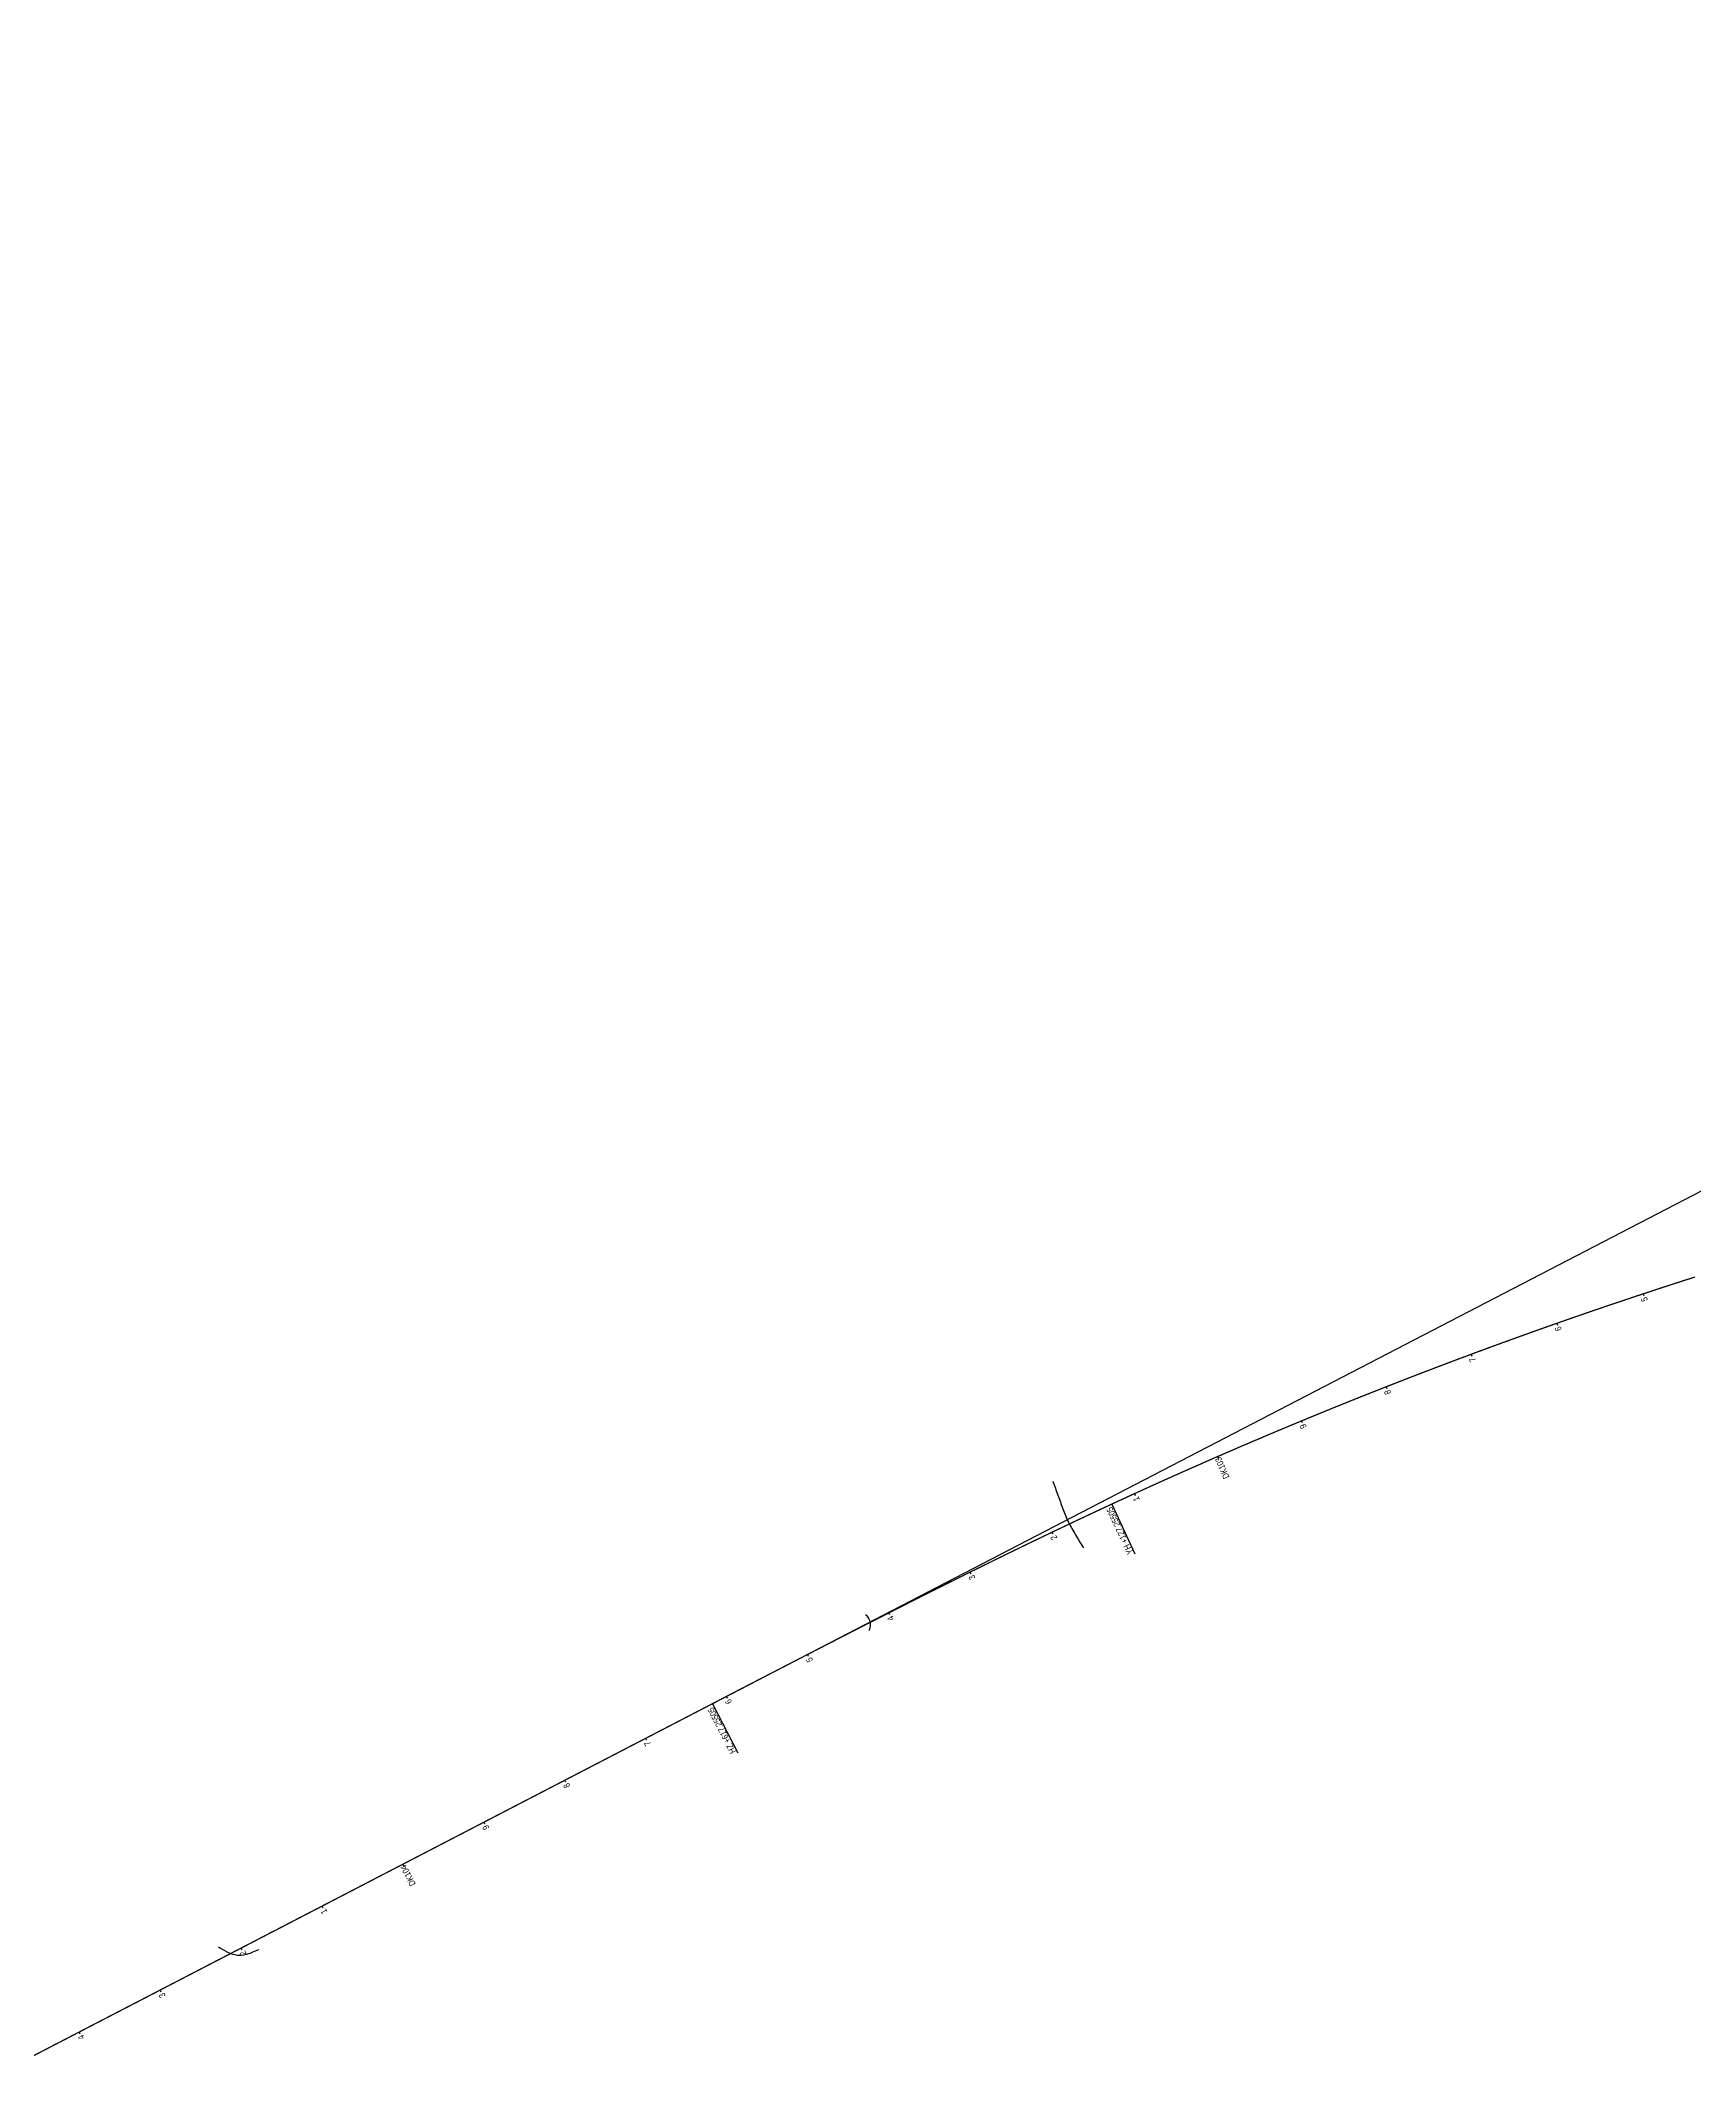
# Model space of a CAD drawing. Header units: millimetres. Extents: x 497834 to 621495, y 3353175 to 3430424.
# Drawn here: x 578378 to 580193, y 3398058 to 3400294 of the extents above; entities that cross this region are included whole.
import ezdxf

# ---------------------------------------------------------------- set-up
doc = ezdxf.new("R2010")
doc.units = ezdxf.units.MM
for name, color, linetype in [('DK改路中线', 7, 'Continuous'), ('dl3', 7, 'Continuous'), ('沪乍杭打线-0.0-200.8段-施工系转设计系成果-2000坐标系-左线_中线_交点', 7, 'Continuous'), ('沪乍杭打线-0.0-200.8段-施工系转设计系成果-2000坐标系-左线_五大桩', 7, 'Continuous'), ('沪乍杭打线-0.0-200.8段-施工系转设计系成果-2000坐标系-左线_里程', 7, 'Continuous')]:
    doc.layers.add(name, color=color, linetype=linetype)
doc.styles.add('PM_LC', font='slromans.shx', dxfattribs={"width": 0.75, "bigfont": 'hztxt.shx'})
doc.styles.add('PM_QX', font='slromans.shx', dxfattribs={"width": 0.75, "bigfont": 'hztxt.shx'})

msp = doc.modelspace()

# ---------------------------------------------------------------- linework, layer by layer
at = {"layer": 'DK改路中线', "color": 3, "linetype": 'Continuous', "ltscale": 2, "flags": 128}
for points in [[(579489, 3398713.6), (579489.7, 3398711.7), (579490.4, 3398709.8), (579491.1, 3398707.9), (579491.8, 3398706), (579492.4, 3398704.2), (579493.1, 3398702.3), (579494.5, 3398698.5), (579495.2, 3398696.6), (579495.8, 3398694.8), (579496.5, 3398692.9), (579497.2, 3398691), (579497.9, 3398689.1), (579499.3, 3398685.4), (579499.9, 3398683.5), (579500.6, 3398681.6), (579501.2, 3398679.8, 0.046144), (579501.3, 3398679.7), (579502, 3398677.8), (579502.7, 3398676), (579503.5, 3398674.1), (579504.3, 3398672.3), (579505.2, 3398670.5), (579506.1, 3398668.7), (579507, 3398666.9), (579507.9, 3398665.2), (579508.9, 3398663.4), (579509.1, 3398663.2), (579509.9, 3398661.7), (579511, 3398660), (579512, 3398658.3), (579513, 3398656.5), (579514, 3398654.8), (579515, 3398653.1), (579516, 3398651.4), (579517, 3398649.6), (579518, 3398647.9), (579519.1, 3398646.2), (579520.1, 3398644.5), (579521.1, 3398642.8), (579522.1, 3398641), (579522.3, 3398640.8)], [(579283.2, 3398567.6), (579283.7, 3398567.1, -0.301121), (579284.6, 3398566.2), (579285.9, 3398564.6), (579286.9, 3398562.9), (579287.6, 3398561.1), (579288.2, 3398559.1), (579288.4, 3398557.2), (579288.4, 3398555.2), (579288.2, 3398553.2), (579287.6, 3398551.3), (579287.6, 3398551), (579287, 3398549.5)], [(578573, 3398202.9), (578574.7, 3398201.9), (578576.4, 3398200.9), (578581.6, 3398197.9), (578581.8, 3398197.8, 0.237427), (578583.4, 3398196.9), (578585.2, 3398196.1), (578587, 3398195.4), (578588.9, 3398194.8), (578590.9, 3398194.3), (578592.9, 3398194), (578594.8, 3398193.8), (578596.8, 3398193.7), (578598.8, 3398193.8), (578600.8, 3398193.9), (578602.8, 3398194.3), (578604.7, 3398194.7), (578606.7, 3398195.3), (578608.5, 3398196), (578608.8, 3398196.1), (578610.4, 3398196.8), (578612.2, 3398197.6), (578614, 3398198.4), (578615.9, 3398199.2), (578617.7, 3398200), (578617.7, 3398200)]]:
    msp.add_lwpolyline(points, format="xyb", dxfattribs=at)
at = {"layer": 'dl3', "color": 3, "linetype": 'Continuous', "ltscale": 2, "const_width": 1.4, "flags": 128}
msp.add_lwpolyline([(580193.6, 3398937.8), (580192.7, 3398937.5), (580191.7, 3398937.2), (580190.8, 3398936.9), (580189.8, 3398936.6), (580189.6, 3398936.5), (580188.9, 3398936.3), (580187.9, 3398936), (580187, 3398935.7), (580186, 3398935.4), (580185.1, 3398935.1), (580184.8, 3398935), (580184.1, 3398934.8), (580183.2, 3398934.5), (580182.2, 3398934.2), (580181.2, 3398933.9), (580180.3, 3398933.6), (580180, 3398933.5), (580179.3, 3398933.3), (580178.4, 3398932.9), (580177.4, 3398932.6), (580176.5, 3398932.3), (580175.5, 3398932), (580175.3, 3398931.9), (580174.6, 3398931.7), (580173.6, 3398931.4), (580172.7, 3398931.1), (580171.7, 3398930.8), (580170.8, 3398930.5), (580170.5, 3398930.4), (580169.8, 3398930.2), (580168.9, 3398929.9), (580167.9, 3398929.6), (580167, 3398929.3), (580166, 3398928.9), (580165.8, 3398928.9), (580165.1, 3398928.6), (580164.1, 3398928.3), (580163.2, 3398928), (580162.2, 3398927.7), (580161.3, 3398927.4), (580161, 3398927.3), (580160.3, 3398927.1), (580159.4, 3398926.8), (580158.4, 3398926.5), (580157.5, 3398926.2), (580156.5, 3398925.8), (580156.3, 3398925.8), (580155.6, 3398925.5), (580154.6, 3398925.2), (580153.7, 3398924.9), (580152.7, 3398924.6), (580151.8, 3398924.3), (580151.5, 3398924.2), (580150.8, 3398924), (580149.9, 3398923.7), (580148.9, 3398923.4), (580148, 3398923), (580147, 3398922.7), (580146.8, 3398922.6), (580146.1, 3398922.4), (580145.1, 3398922.1), (580144.2, 3398921.8), (580143.2, 3398921.5), (580142.3, 3398921.2), (580142, 3398921.1), (580141.3, 3398920.9), (580140.4, 3398920.5), (580139.4, 3398920.2), (580138.5, 3398919.9), (580137.5, 3398919.6), (580137.3, 3398919.5), (580136.6, 3398919.3), (580135.6, 3398919), (580134.7, 3398918.7), (580133.7, 3398918.3), (580132.8, 3398918), (580132.5, 3398917.9), (580131.8, 3398917.7), (580130.9, 3398917.4), (580129.9, 3398917.1), (580129, 3398916.8), (580128, 3398916.4), (580127.8, 3398916.4), (580127.1, 3398916.1), (580126.1, 3398915.8), (580125.2, 3398915.5), (580124.2, 3398915.2), (580123.3, 3398914.9), (580123, 3398914.8), (580122.3, 3398914.5), (580121.4, 3398914.2), (580120.4, 3398913.9), (580119.5, 3398913.6), (580118.5, 3398913.3), (580118.3, 3398913.2), (580117.6, 3398913), (580116.6, 3398912.6), (580115.7, 3398912.3), (580114.7, 3398912), (580113.8, 3398911.7), (580113.6, 3398911.6), (580112.9, 3398911.4), (580111.9, 3398911), (580111, 3398910.7), (580110, 3398910.4), (580109.1, 3398910.1), (580108.8, 3398910), (580108.1, 3398909.8), (580107.2, 3398909.5), (580106.2, 3398909.1), (580105.3, 3398908.8), (580104.3, 3398908.5), (580104.1, 3398908.4), (580103.4, 3398908.2), (580102.4, 3398907.9), (580101.5, 3398907.5), (580100.5, 3398907.2), (580099.6, 3398906.9), (580099.3, 3398906.8), (580098.6, 3398906.6), (580097.7, 3398906.2), (580096.7, 3398905.9), (580095.8, 3398905.6), (580094.9, 3398905.3), (580094.6, 3398905.2), (580093.9, 3398905), (580093, 3398904.6), (580092, 3398904.3), (580091.1, 3398904), (580090.1, 3398903.7), (580089.9, 3398903.6), (580089.2, 3398903.3), (580088.2, 3398903), (580087.3, 3398902.7), (580086.3, 3398902.4), (580085.4, 3398902.1), (580085.1, 3398902), (580084.4, 3398901.7), (580083.5, 3398901.4), (580082.6, 3398901.1), (580081.6, 3398900.8), (580080.7, 3398900.4), (580080.4, 3398900.3), (580079.7, 3398900.1), (580078.8, 3398899.8), (580077.8, 3398899.5), (580076.9, 3398899.1), (580075.9, 3398898.8), (580075.7, 3398898.7), (580075, 3398898.5), (580074, 3398898.2), (580073.1, 3398897.8), (580072.1, 3398897.5), (580071.2, 3398897.2), (580071, 3398897.1), (580070.3, 3398896.9), (580069.3, 3398896.5), (580068.4, 3398896.2), (580067.4, 3398895.9), (580066.5, 3398895.5), (580066.2, 3398895.5), (580065.5, 3398895.2), (580064.6, 3398894.9), (580063.6, 3398894.6), (580062.7, 3398894.2), (580061.8, 3398893.9), (580061.5, 3398893.8), (580060.8, 3398893.6), (580059.9, 3398893.3), (580058.9, 3398892.9), (580058, 3398892.6), (580057, 3398892.3), (580056.8, 3398892.2), (580056.1, 3398891.9), (580055.1, 3398891.6), (580054.2, 3398891.3), (580053.3, 3398891), (580052.3, 3398890.6), (580052.1, 3398890.5), (580051.4, 3398890.3), (580050.4, 3398890), (580049.5, 3398889.6), (580048.5, 3398889.3), (580047.6, 3398889), (580047.3, 3398888.9), (580046.6, 3398888.6), (580045.7, 3398888.3), (580044.8, 3398888), (580043.8, 3398887.6), (580042.9, 3398887.3), (580042.6, 3398887.2), (580041.9, 3398887), (580041, 3398886.7), (580040, 3398886.3), (580039.1, 3398886), (580038.2, 3398885.7), (580037.9, 3398885.6), (580037.2, 3398885.3), (580036.3, 3398885), (580035.3, 3398884.7), (580034.4, 3398884.3), (580033.4, 3398884), (580033.2, 3398883.9), (580032.5, 3398883.7), (580031.6, 3398883.3), (580030.6, 3398883), (580029.7, 3398882.7), (580028.7, 3398882.3), (580028.5, 3398882.2), (580027.8, 3398882), (580026.8, 3398881.7), (580025.9, 3398881.3), (580025, 3398881), (580024, 3398880.7), (580023.8, 3398880.6), (580023.1, 3398880.3), (580022.1, 3398880), (580021.2, 3398879.6), (580020.2, 3398879.3), (580019.3, 3398879), (580019.1, 3398878.9), (580018.4, 3398878.6), (580017.4, 3398878.3), (580016.5, 3398878), (580015.5, 3398877.6), (580014.6, 3398877.3), (580014.3, 3398877.2), (580013.7, 3398877), (580012.7, 3398876.6), (580011.8, 3398876.3), (580010.8, 3398875.9), (580009.9, 3398875.6), (580009.6, 3398875.5), (580008.9, 3398875.3), (580008, 3398874.9), (580007.1, 3398874.6), (580006.1, 3398874.3), (580005.2, 3398873.9), (580004.9, 3398873.8), (580004.2, 3398873.6), (580003.3, 3398873.2), (580002.4, 3398872.9), (580001.4, 3398872.6), (580000.5, 3398872.2), (580000.2, 3398872.1), (579999.5, 3398871.9), (579998.6, 3398871.6), (579997.7, 3398871.2), (579996.7, 3398870.9), (579995.8, 3398870.5), (579995.5, 3398870.4), (579994.8, 3398870.2), (579993.9, 3398869.9), (579993, 3398869.5), (579992, 3398869.2), (579991.1, 3398868.8), (579990.8, 3398868.7), (579990.1, 3398868.5), (579989.2, 3398868.1), (579988.3, 3398867.8), (579987.3, 3398867.5), (579986.4, 3398867.1), (579986.1, 3398867), (579985.4, 3398866.8), (579984.5, 3398866.4), (579983.6, 3398866.1), (579982.6, 3398865.8), (579981.7, 3398865.4), (579981.4, 3398865.3), (579980.7, 3398865.1), (579979.8, 3398864.7), (579978.9, 3398864.4), (579977.9, 3398864), (579977, 3398863.7), (579976.7, 3398863.6), (579976, 3398863.4), (579975.1, 3398863), (579974.2, 3398862.7), (579973.2, 3398862.3), (579972.3, 3398862), (579972, 3398861.9), (579971.3, 3398861.6), (579970.4, 3398861.3), (579969.5, 3398860.9), (579968.5, 3398860.6), (579967.6, 3398860.3), (579967.3, 3398860.2), (579966.6, 3398859.9), (579965.7, 3398859.6), (579964.8, 3398859.2), (579963.8, 3398858.9), (579962.9, 3398858.5), (579962.7, 3398858.4), (579962, 3398858.2), (579961, 3398857.8), (579960.1, 3398857.5), (579959.1, 3398857.1), (579958.2, 3398856.8), (579958, 3398856.7), (579957.3, 3398856.5), (579956.3, 3398856.1), (579955.4, 3398855.8), (579954.5, 3398855.4), (579953.5, 3398855.1), (579953.3, 3398855), (579952.6, 3398854.7), (579951.6, 3398854.4), (579950.7, 3398854), (579949.8, 3398853.7), (579948.8, 3398853.3), (579948.6, 3398853.2), (579947.9, 3398853), (579947, 3398852.6), (579946, 3398852.3), (579945.1, 3398851.9), (579944.1, 3398851.6), (579943.9, 3398851.5), (579943.2, 3398851.2), (579942.3, 3398850.9), (579941.3, 3398850.5), (579940.4, 3398850.2), (579939.5, 3398849.8), (579939.2, 3398849.7), (579938.5, 3398849.5), (579937.6, 3398849.1), (579936.6, 3398848.8), (579935.7, 3398848.4), (579934.8, 3398848.1), (579934.5, 3398848), (579933.8, 3398847.7), (579932.9, 3398847.4), (579932, 3398847), (579931, 3398846.7), (579930.1, 3398846.3), (579929.9, 3398846.2), (579929.2, 3398846), (579928.2, 3398845.6), (579927.3, 3398845.3), (579926.4, 3398844.9), (579925.4, 3398844.6), (579925.2, 3398844.5), (579924.5, 3398844.2), (579923.5, 3398843.8), (579922.6, 3398843.5), (579921.7, 3398843.1), (579920.7, 3398842.8), (579920.5, 3398842.7), (579919.8, 3398842.4), (579918.9, 3398842.1), (579917.9, 3398841.7), (579917, 3398841.4), (579916.1, 3398841), (579915.8, 3398840.9), (579915.1, 3398840.7), (579914.2, 3398840.3), (579913.3, 3398840), (579912.3, 3398839.6), (579911.4, 3398839.2), (579911.1, 3398839.2), (579910.5, 3398838.9), (579909.5, 3398838.5), (579908.6, 3398838.2), (579907.6, 3398837.8), (579906.7, 3398837.5), (579906.5, 3398837.4), (579905.8, 3398837.1), (579904.8, 3398836.8), (579903.9, 3398836.4), (579903, 3398836), (579902, 3398835.7), (579901.8, 3398835.6), (579901.1, 3398835.3), (579900.2, 3398835), (579899.2, 3398834.6), (579898.3, 3398834.3), (579897.4, 3398833.9), (579897.1, 3398833.8), (579896.4, 3398833.5), (579895.5, 3398833.2), (579894.6, 3398832.8), (579893.6, 3398832.5), (579892.7, 3398832.1), (579892.5, 3398832), (579891.8, 3398831.7), (579890.8, 3398831.4), (579889.9, 3398831), (579889, 3398830.7), (579888, 3398830.3), (579887.8, 3398830.2), (579887.1, 3398830), (579886.2, 3398829.6), (579885.2, 3398829.2), (579884.3, 3398828.9), (579883.4, 3398828.5), (579883.1, 3398828.4), (579882.4, 3398828.1), (579881.5, 3398827.8), (579880.6, 3398827.4), (579879.6, 3398827.1), (579878.7, 3398826.7), (579878.5, 3398826.6), (579877.8, 3398826.3), (579876.8, 3398826), (579875.9, 3398825.6), (579875, 3398825.3), (579874, 3398824.9), (579873.8, 3398824.8), (579873.1, 3398824.5), (579872.2, 3398824.2), (579871.3, 3398823.8), (579870.3, 3398823.4), (579869.4, 3398823.1), (579869.1, 3398823), (579868.5, 3398822.7), (579867.5, 3398822.4), (579866.6, 3398822), (579865.7, 3398821.6), (579864.7, 3398821.3), (579864.5, 3398821.2), (579863.8, 3398820.9), (579862.9, 3398820.5), (579861.9, 3398820.2), (579861, 3398819.8), (579860.1, 3398819.4), (579859.8, 3398819.4), (579859.1, 3398819.1), (579858.2, 3398818.7), (579857.3, 3398818.4), (579856.4, 3398818), (579855.4, 3398817.6), (579855.2, 3398817.5), (579854.5, 3398817.3), (579853.6, 3398816.9), (579852.6, 3398816.5), (579851.7, 3398816.2), (579850.8, 3398815.8), (579850.5, 3398815.7), (579849.8, 3398815.4), (579848.9, 3398815.1), (579848, 3398814.7), (579847, 3398814.3), (579846.1, 3398814), (579845.9, 3398813.9), (579845.2, 3398813.6), (579844.3, 3398813.2), (579843.3, 3398812.9), (579842.4, 3398812.5), (579841.5, 3398812.1), (579841.2, 3398812), (579840.5, 3398811.8), (579839.6, 3398811.4), (579838.7, 3398811), (579837.7, 3398810.6), (579836.8, 3398810.3), (579836.6, 3398810.2), (579835.9, 3398809.9), (579835, 3398809.5), (579834, 3398809.2), (579833.1, 3398808.8), (579832.2, 3398808.4), (579831.9, 3398808.3), (579831.2, 3398808.1), (579830.3, 3398807.7), (579829.4, 3398807.3), (579828.5, 3398807), (579827.5, 3398806.6), (579827.3, 3398806.5), (579826.6, 3398806.2), (579825.7, 3398805.8), (579824.7, 3398805.5), (579823.8, 3398805.1), (579822.9, 3398804.7), (579822.6, 3398804.6), (579822, 3398804.4), (579821, 3398804), (579820.1, 3398803.6), (579819.2, 3398803.2), (579818.2, 3398802.9), (579818, 3398802.8), (579817.3, 3398802.5), (579816.4, 3398802.1), (579815.5, 3398801.8), (579814.5, 3398801.4), (579813.6, 3398801), (579813.4, 3398800.9), (579812.7, 3398800.6), (579811.7, 3398800.3), (579810.8, 3398799.9), (579809.9, 3398799.5), (579809, 3398799.1), (579808.7, 3398799), (579808, 3398798.8), (579807.1, 3398798.4), (579806.2, 3398798), (579805.3, 3398797.6), (579804.3, 3398797.3), (579804.1, 3398797.2), (579803.4, 3398796.9), (579802.5, 3398796.5), (579801.5, 3398796.1), (579800.6, 3398795.8), (579799.7, 3398795.4), (579799.4, 3398795.3), (579798.8, 3398795), (579797.8, 3398794.6), (579796.9, 3398794.3), (579796, 3398793.9), (579795.1, 3398793.5), (579794.8, 3398793.4), (579794.1, 3398793.1), (579793.2, 3398792.8), (579792.3, 3398792.4), (579791.4, 3398792), (579790.4, 3398791.6), (579790.2, 3398791.5), (579789.5, 3398791.2), (579788.6, 3398790.9), (579787.6, 3398790.5), (579786.7, 3398790.1), (579785.8, 3398789.7), (579785.6, 3398789.6), (579784.9, 3398789.4), (579783.9, 3398789), (579783, 3398788.6), (579782.1, 3398788.2), (579781.2, 3398787.8), (579780.9, 3398787.7), (579780.2, 3398787.5), (579779.3, 3398787.1), (579778.4, 3398786.7), (579777.5, 3398786.3), (579776.5, 3398785.9), (579776.3, 3398785.8), (579775.6, 3398785.6), (579774.7, 3398785.2), (579773.8, 3398784.8), (579772.8, 3398784.4), (579771.9, 3398784), (579771.7, 3398783.9), (579771, 3398783.7), (579770.1, 3398783.3), (579769.1, 3398782.9), (579768.2, 3398782.5), (579767.3, 3398782.1), (579767.1, 3398782), (579766.4, 3398781.8), (579765.4, 3398781.4), (579764.5, 3398781), (579763.6, 3398780.6), (579762.7, 3398780.2), (579762.4, 3398780.1), (579761.8, 3398779.8), (579760.8, 3398779.5), (579759.9, 3398779.1), (579759, 3398778.7), (579758.1, 3398778.3), (579757.8, 3398778.2), (579757.1, 3398777.9), (579756.2, 3398777.6), (579755.3, 3398777.2), (579754.4, 3398776.8), (579753.4, 3398776.4), (579753.2, 3398776.3), (579752.5, 3398776), (579751.6, 3398775.6), (579750.7, 3398775.2), (579749.7, 3398774.9), (579748.8, 3398774.5), (579748.6, 3398774.4), (579747.9, 3398774.1), (579747, 3398773.7), (579746.1, 3398773.3), (579745.1, 3398772.9), (579744.2, 3398772.6), (579744, 3398772.4), (579743.3, 3398772.2), (579742.4, 3398771.8), (579741.4, 3398771.4), (579740.5, 3398771), (579739.6, 3398770.6), (579739.4, 3398770.5), (579738.7, 3398770.2), (579737.8, 3398769.8), (579736.8, 3398769.5), (579735.9, 3398769.1), (579735, 3398768.7), (579734.7, 3398768.6), (579734.1, 3398768.3), (579733.1, 3398767.9), (579732.2, 3398767.5), (579731.3, 3398767.1), (579730.4, 3398766.7), (579730.1, 3398766.6), (579729.5, 3398766.4), (579728.5, 3398766), (579727.6, 3398765.6), (579726.7, 3398765.2), (579725.8, 3398764.8), (579725.5, 3398764.7), (579724.8, 3398764.4), (579723.9, 3398764), (579723, 3398763.6), (579722.1, 3398763.2), (579721.2, 3398762.9), (579720.9, 3398762.8), (579720.2, 3398762.5), (579719.3, 3398762.1), (579718.4, 3398761.7), (579717.5, 3398761.3), (579716.6, 3398760.9), (579716.3, 3398760.8), (579715.6, 3398760.5), (579714.7, 3398760.1), (579713.8, 3398759.7), (579712.9, 3398759.3), (579712, 3398758.9), (579711.7, 3398758.8), (579711, 3398758.6), (579710.1, 3398758.2), (579709.2, 3398757.8), (579708.3, 3398757.4), (579707.4, 3398757), (579707.1, 3398756.9), (579706.4, 3398756.6), (579705.5, 3398756.2), (579704.6, 3398755.8), (579703.7, 3398755.4), (579702.8, 3398755), (579702.5, 3398754.9), (579701.8, 3398754.6), (579700.9, 3398754.2), (579700, 3398753.8), (579699.1, 3398753.5), (579698.2, 3398753.1), (579697.9, 3398753), (579697.2, 3398752.7), (579696.3, 3398752.3), (579695.4, 3398751.9), (579694.5, 3398751.5), (579693.6, 3398751.1), (579693.3, 3398751), (579692.7, 3398750.7), (579691.7, 3398750.3), (579690.8, 3398749.9), (579689.9, 3398749.5), (579689, 3398749.1), (579688.7, 3398749), (579688.1, 3398748.7), (579687.1, 3398748.3), (579686.2, 3398747.9), (579685.3, 3398747.5), (579684.4, 3398747.1), (579684.1, 3398747), (579683.5, 3398746.7), (579682.6, 3398746.3), (579681.6, 3398745.9), (579680.7, 3398745.5), (579679.8, 3398745.1), (579679.6, 3398745), (579678.9, 3398744.7), (579678, 3398744.3), (579677, 3398743.9), (579676.1, 3398743.6), (579675.2, 3398743.2), (579675, 3398743), (579674.3, 3398742.8), (579673.4, 3398742.4), (579672.5, 3398742), (579671.5, 3398741.6), (579670.6, 3398741.2), (579670.4, 3398741.1), (579669.7, 3398740.8), (579668.8, 3398740.4), (579667.9, 3398740), (579667, 3398739.6), (579666, 3398739.2), (579665.8, 3398739.1), (579665.1, 3398738.8), (579664.2, 3398738.4), (579663.3, 3398738), (579662.4, 3398737.6), (579661.5, 3398737.2), (579661.2, 3398737.1), (579660.5, 3398736.8), (579659.6, 3398736.4), (579658.7, 3398736), (579657.8, 3398735.6), (579656.9, 3398735.2), (579656.6, 3398735), (579656, 3398734.8), (579655, 3398734.4), (579654.1, 3398733.9), (579653.2, 3398733.5), (579652.3, 3398733.1), (579652.1, 3398733), (579651.4, 3398732.7), (579650.5, 3398732.3), (579649.6, 3398731.9), (579648.6, 3398731.5), (579647.7, 3398731.1), (579647.5, 3398731), (579646.8, 3398730.7), (579645.9, 3398730.3), (579645, 3398729.9), (579644.1, 3398729.5), (579643.2, 3398729.1), (579642.9, 3398729), (579642.2, 3398728.7), (579641.3, 3398728.3), (579640.4, 3398727.9), (579639.5, 3398727.5), (579638.6, 3398727.1), (579638.3, 3398727), (579637.7, 3398726.7), (579636.7, 3398726.3), (579635.8, 3398725.9), (579634.9, 3398725.5), (579634, 3398725.1), (579633.8, 3398725), (579633.1, 3398724.7), (579632.2, 3398724.3), (579631.3, 3398723.8), (579630.4, 3398723.4), (579629.4, 3398723), (579629.2, 3398722.9), (579628.5, 3398722.6), (579627.6, 3398722.2), (579626.7, 3398721.8), (579625.8, 3398721.4), (579624.9, 3398721), (579624.6, 3398720.9), (579624, 3398720.6), (579623, 3398720.2), (579622.1, 3398719.8), (579621.2, 3398719.4), (579620.3, 3398719), (579620.1, 3398718.9), (579619.4, 3398718.6), (579618.5, 3398718.1), (579617.6, 3398717.7), (579616.7, 3398717.3), (579615.7, 3398716.9), (579615.5, 3398716.8), (579614.8, 3398716.5), (579613.9, 3398716.1), (579613, 3398715.7), (579612.1, 3398715.3), (579611.2, 3398714.9), (579610.9, 3398714.8), (579610.3, 3398714.5), (579609.4, 3398714), (579608.4, 3398713.6), (579607.5, 3398713.2), (579606.6, 3398712.8), (579606.4, 3398712.7), (579605.7, 3398712.4), (579604.8, 3398712), (579603.9, 3398711.6), (579603, 3398711.2), (579602.1, 3398710.8), (579601.8, 3398710.7), (579601.2, 3398710.3), (579600.2, 3398709.9), (579599.3, 3398709.5), (579598.4, 3398709.1), (579597.5, 3398708.7), (579597.3, 3398708.6), (579596.6, 3398708.3), (579595.7, 3398707.9), (579594.8, 3398707.5), (579593.9, 3398707.1), (579593, 3398706.6), (579592.7, 3398706.5), (579592, 3398706.2), (579591.1, 3398705.8), (579590.2, 3398705.4), (579589.3, 3398705), (579588.4, 3398704.6), (579588.2, 3398704.5), (579587.5, 3398704.2), (579586.6, 3398703.7), (579585.7, 3398703.3), (579584.8, 3398702.9), (579583.8, 3398702.5), (579583.6, 3398702.4), (579582.9, 3398702.1), (579582, 3398701.7), (579581.1, 3398701.3), (579580.2, 3398700.8), (579579.3, 3398700.4), (579579.1, 3398700.3), (579578.4, 3398700), (579577.5, 3398699.6), (579576.6, 3398699.2), (579575.7, 3398698.8), (579574.8, 3398698.3), (579574.5, 3398698.2), (579573.8, 3398697.9), (579572.9, 3398697.5), (579572, 3398697.1), (579571.1, 3398696.7), (579570.2, 3398696.3), (579570, 3398696.1), (579569.3, 3398695.8), (579568.4, 3398695.4), (579567.5, 3398695), (579566.6, 3398694.6), (579565.7, 3398694.2), (579565.4, 3398694.1), (579564.8, 3398693.7), (579563.9, 3398693.3), (579562.9, 3398692.9), (579562, 3398692.5), (579561.1, 3398692.1), (579560.9, 3398692), (579560.2, 3398691.7), (579559.3, 3398691.2), (579558.4, 3398690.8), (579557.5, 3398690.4), (579556.6, 3398690), (579556.3, 3398689.9), (579555.7, 3398689.6), (579554.8, 3398689.1), (579553.9, 3398688.7), (579553.8, 3398688.7), (579552.9, 3398688.3), (579552, 3398687.8), (579551, 3398687.4), (579550.1, 3398687), (579549.2, 3398686.6), (579548.3, 3398686.1), (579547.4, 3398685.7), (579546.5, 3398685.3), (579545.6, 3398684.9), (579544.7, 3398684.5), (579543.8, 3398684), (579542.9, 3398683.6), (579542, 3398683.2), (579541.1, 3398682.8), (579540.2, 3398682.3), (579539.3, 3398681.9), (579538.4, 3398681.5), (579537.4, 3398681.1), (579536.5, 3398680.7), (579535.6, 3398680.2), (579534.7, 3398679.8), (579533.8, 3398679.4), (579532.9, 3398679), (579532, 3398678.5), (579531.1, 3398678.1), (579530.2, 3398677.7), (579529.3, 3398677.3), (579528.4, 3398676.8), (579527.5, 3398676.4), (579526.6, 3398676), (579525.7, 3398675.6), (579524.8, 3398675.1), (579523.9, 3398674.7), (579523, 3398674.3), (579522.1, 3398673.9), (579521.2, 3398673.4), (579520.2, 3398673), (579519.3, 3398672.6), (579518.4, 3398672.2), (579517.5, 3398671.7), (579516.6, 3398671.3), (579515.7, 3398670.9), (579514.8, 3398670.5), (579513.9, 3398670), (579513, 3398669.6), (579512.1, 3398669.2), (579511.2, 3398668.7), (579510.3, 3398668.3), (579509.4, 3398667.9), (579508.5, 3398667.5), (579507.6, 3398667), (579506.7, 3398666.6), (579505.8, 3398666.2), (579504.9, 3398665.7), (579504, 3398665.3), (579503.1, 3398664.9), (579502.2, 3398664.5), (579501.3, 3398664), (579500.4, 3398663.6), (579499.5, 3398663.2), (579498.6, 3398662.7), (579497.7, 3398662.3), (579496.7, 3398661.9), (579495.8, 3398661.4), (579494.9, 3398661), (579494, 3398660.6), (579493.1, 3398660.2), (579492.2, 3398659.7), (579491.3, 3398659.3), (579490.4, 3398658.9), (579489.5, 3398658.4), (579488.6, 3398658), (579487.7, 3398657.6), (579486.8, 3398657.1), (579485.9, 3398656.7), (579485, 3398656.3), (579484.1, 3398655.8), (579483.2, 3398655.4), (579482.3, 3398655), (579481.4, 3398654.5), (579480.5, 3398654.1), (579479.6, 3398653.7), (579478.7, 3398653.3), (579477.8, 3398652.8), (579476.9, 3398652.4), (579476, 3398652), (579475.1, 3398651.5), (579474.2, 3398651.1), (579473.3, 3398650.7), (579472.4, 3398650.2), (579471.5, 3398649.8), (579470.6, 3398649.4), (579469.7, 3398648.9), (579468.8, 3398648.5), (579467.9, 3398648), (579467, 3398647.6), (579466.1, 3398647.2), (579465.2, 3398646.7), (579464.3, 3398646.3), (579463.4, 3398645.9), (579462.5, 3398645.4), (579461.6, 3398645), (579460.7, 3398644.6), (579459.8, 3398644.1), (579458.9, 3398643.7), (579458, 3398643.3), (579457.1, 3398642.8), (579456.2, 3398642.4), (579455.3, 3398642), (579454.4, 3398641.5), (579453.5, 3398641.1), (579452.6, 3398640.6), (579451.7, 3398640.2), (579450.8, 3398639.8), (579449.9, 3398639.3), (579449, 3398638.9), (579448.1, 3398638.5), (579447.2, 3398638), (579446.3, 3398637.6), (579445.4, 3398637.1), (579444.5, 3398636.7), (579443.6, 3398636.3), (579442.7, 3398635.8), (579441.8, 3398635.4), (579440.9, 3398635), (579440, 3398634.5), (579439.1, 3398634.1), (579438.2, 3398633.6), (579437.3, 3398633.2), (579436.4, 3398632.8), (579435.5, 3398632.3), (579434.6, 3398631.9), (579433.7, 3398631.4), (579432.8, 3398631), (579431.9, 3398630.6), (579431, 3398630.1), (579430.1, 3398629.7), (579429.2, 3398629.3), (579428.3, 3398628.8), (579427.4, 3398628.4), (579426.5, 3398627.9), (579425.6, 3398627.5), (579424.7, 3398627.1), (579423.8, 3398626.6), (579422.9, 3398626.2), (579422, 3398625.7), (579421.1, 3398625.3), (579420.2, 3398624.8), (579419.3, 3398624.4), (579418.4, 3398624), (579417.5, 3398623.5), (579416.7, 3398623.1), (579415.8, 3398622.6), (579414.9, 3398622.2), (579414, 3398621.8), (579413.1, 3398621.3), (579412.2, 3398620.9), (579411.3, 3398620.4), (579410.4, 3398620), (579409.5, 3398619.5), (579408.6, 3398619.1), (579407.7, 3398618.7), (579406.8, 3398618.2), (579405.9, 3398617.8), (579405, 3398617.3), (579404.1, 3398616.9), (579403.2, 3398616.4), (579402.3, 3398616), (579401.4, 3398615.6), (579400.5, 3398615.1), (579399.6, 3398614.7), (579398.7, 3398614.2), (579397.8, 3398613.8), (579396.9, 3398613.3), (579396, 3398612.9), (579395.1, 3398612.5), (579394.2, 3398612), (579393.3, 3398611.6), (579392.4, 3398611.1), (579391.5, 3398610.7), (579390.7, 3398610.2), (579389.8, 3398609.8), (579388.9, 3398609.3), (579388, 3398608.9), (579387.1, 3398608.5), (579386.2, 3398608), (579385.3, 3398607.6), (579384.4, 3398607.1), (579383.5, 3398606.7), (579382.6, 3398606.2), (579381.7, 3398605.8), (579380.8, 3398605.3), (579379.9, 3398604.9), (579379, 3398604.4), (579378.1, 3398604), (579377.2, 3398603.6), (579376.3, 3398603.1), (579375.4, 3398602.7), (579374.5, 3398602.2), (579373.6, 3398601.8), (579372.7, 3398601.3), (579371.9, 3398600.9), (579371, 3398600.4), (579370.1, 3398600), (579369.2, 3398599.5), (579368.3, 3398599.1), (579367.4, 3398598.6), (579366.5, 3398598.2), (579365.6, 3398597.8), (579364.7, 3398597.3), (579363.8, 3398596.9), (579362.9, 3398596.4), (579362, 3398596), (579361.1, 3398595.5), (579360.2, 3398595.1), (579359.3, 3398594.6), (579358.4, 3398594.2), (579357.5, 3398593.7), (579356.6, 3398593.3), (579355.8, 3398592.8), (579354.9, 3398592.4), (579354, 3398591.9), (579353.1, 3398591.5), (579352.2, 3398591), (579351.3, 3398590.6), (579350.4, 3398590.1), (579349.5, 3398589.7), (579348.6, 3398589.2), (579347.7, 3398588.8), (579346.8, 3398588.3), (579345.9, 3398587.9), (579345, 3398587.4), (579344.1, 3398587), (579343.2, 3398586.5), (579342.4, 3398586.1), (579341.5, 3398585.6), (579340.6, 3398585.2), (579339.7, 3398584.7), (579338.8, 3398584.3), (579337.9, 3398583.8), (579337, 3398583.4), (579336.1, 3398582.9), (579335.2, 3398582.5), (579334.3, 3398582), (579333.4, 3398581.6), (579332.5, 3398581.1), (579331.6, 3398580.7), (579330.7, 3398580.2), (579329.8, 3398579.8), (579329, 3398579.3), (579328.1, 3398578.9), (579327.2, 3398578.4), (579326.3, 3398578), (579325.4, 3398577.5), (579324.5, 3398577.1), (579323.6, 3398576.6), (579322.7, 3398576.2), (579321.8, 3398575.7), (579320.9, 3398575.3), (579320, 3398574.8), (579319.1, 3398574.4), (579318.2, 3398573.9), (579317.4, 3398573.5), (579316.5, 3398573), (579315.6, 3398572.6), (579314.7, 3398572.1), (579313.8, 3398571.7), (579312.9, 3398571.2), (579312, 3398570.8), (579311.1, 3398570.3), (579310.2, 3398569.9), (579309.3, 3398569.4), (579308.4, 3398569), (579307.5, 3398568.5), (579306.7, 3398568), (579305.8, 3398567.6), (579304.9, 3398567.1), (579304, 3398566.7), (579303.1, 3398566.2), (579302.2, 3398565.8), (579301.3, 3398565.3), (579300.4, 3398564.9), (579299.5, 3398564.4), (579298.6, 3398564), (579297.7, 3398563.5), (579296.8, 3398563.1), (579296, 3398562.6), (579295.1, 3398562.2), (579294.2, 3398561.7), (579293.3, 3398561.2), (579292.4, 3398560.8), (579291.5, 3398560.3), (579290.6, 3398559.9), (579289.7, 3398559.4), (579288.8, 3398559), (579287.9, 3398558.5), (579287, 3398558.1), (579286.2, 3398557.6), (579285.3, 3398557.2), (579284.4, 3398556.7), (579283.5, 3398556.3), (579282.6, 3398555.8), (579281.7, 3398555.3), (579280.8, 3398554.9), (579279.9, 3398554.4), (579279, 3398554), (579278.1, 3398553.5), (579277.2, 3398553.1), (579276.4, 3398552.6), (579275.5, 3398552.2), (579274.6, 3398551.7), (579273.7, 3398551.3), (579272.8, 3398550.8), (579271.9, 3398550.3), (579271, 3398549.9), (579270.1, 3398549.4), (579269.2, 3398549), (579268.3, 3398548.5), (579267.5, 3398548.1), (579266.6, 3398547.6), (579265.7, 3398547.2), (579264.8, 3398546.7), (579263.9, 3398546.2), (579263, 3398545.8), (579262.1, 3398545.3), (579261.2, 3398544.9), (579260.3, 3398544.4), (579259.4, 3398544), (579258.6, 3398543.5), (579257.7, 3398543), (579256.8, 3398542.6), (579255.9, 3398542.1), (579255, 3398541.7), (579254.1, 3398541.2), (579253.2, 3398540.8), (579252.3, 3398540.3), (579251.4, 3398539.9), (579250.5, 3398539.4), (579249.7, 3398538.9), (579248.8, 3398538.5), (579247.9, 3398538), (579247, 3398537.6), (579246.1, 3398537.1), (579245.2, 3398536.7), (579244.3, 3398536.2), (579243.4, 3398535.7), (579242.5, 3398535.3), (579241.6, 3398534.8), (579240.8, 3398534.4), (579239.9, 3398533.9), (579239, 3398533.5), (579238.1, 3398533), (579237.2, 3398532.5), (579236.3, 3398532.1), (579235.4, 3398531.6), (579234.5, 3398531.2), (579233.6, 3398530.7), (579232.8, 3398530.3), (579231.9, 3398529.8), (579231, 3398529.3), (579230.1, 3398528.9), (579229.2, 3398528.4), (579228.3, 3398528), (579227.4, 3398527.5), (579226.5, 3398527.1), (579225.6, 3398526.6), (579224.7, 3398526.1), (579223.9, 3398525.7), (579223, 3398525.2), (579222.1, 3398524.8), (579221.2, 3398524.3), (579220.3, 3398523.9), (579219.4, 3398523.4), (579218.5, 3398522.9), (579217.6, 3398522.5), (579216.7, 3398522), (579215.9, 3398521.6), (579215, 3398521.1), (579214.1, 3398520.6), (579213.2, 3398520.2), (579212.3, 3398519.7), (579211.4, 3398519.3), (579210.5, 3398518.8), (579209.6, 3398518.4), (579208.8, 3398517.9), (579207.9, 3398517.4), (579207, 3398517), (579206.1, 3398516.5), (579205.2, 3398516.1), (579204.3, 3398515.6), (579203.4, 3398515.1), (579202.5, 3398514.7), (579201.6, 3398514.2), (579200.8, 3398513.8), (579199.9, 3398513.3), (579199, 3398512.8), (579198.1, 3398512.4), (579197.2, 3398511.9), (579196.3, 3398511.5), (579195.4, 3398511), (579194.5, 3398510.6), (579193.6, 3398510.1), (579192.8, 3398509.6), (579191.9, 3398509.2), (579191, 3398508.7), (579190.1, 3398508.3), (579189.2, 3398507.8), (579188.3, 3398507.3), (579187.4, 3398506.9), (579186.5, 3398506.4), (579185.6, 3398506), (579184.8, 3398505.5), (579183.9, 3398505), (579183, 3398504.6), (579182.1, 3398504.1), (579181.2, 3398503.7), (579180.3, 3398503.2), (579179.4, 3398502.7), (579178.5, 3398502.3), (579177.7, 3398501.8), (579176.8, 3398501.4), (579175.9, 3398500.9), (579175, 3398500.4), (579174.1, 3398500), (579173.2, 3398499.5), (579172.3, 3398499.1), (579171.4, 3398498.6), (579170.6, 3398498.2), (579169.7, 3398497.7), (579168.8, 3398497.2), (579167.9, 3398496.8), (579167, 3398496.3), (579166.1, 3398495.9), (579165.2, 3398495.4), (579164.3, 3398494.9), (579163.4, 3398494.5), (579162.6, 3398494), (579161.7, 3398493.6), (579160.8, 3398493.1), (579159.9, 3398492.6), (579159, 3398492.2), (579158.1, 3398491.7), (579157.2, 3398491.3), (579156.3, 3398490.8), (579155.5, 3398490.3), (579154.6, 3398489.9), (579153.7, 3398489.4), (579152.8, 3398489), (579151.9, 3398488.5), (579151, 3398488), (579150.1, 3398487.6), (579149.2, 3398487.1), (579148.4, 3398486.7), (579147.5, 3398486.2), (579146.6, 3398485.7), (579145.7, 3398485.3), (579144.8, 3398484.8), (579143.9, 3398484.4), (579143, 3398483.9), (579142.1, 3398483.4), (579141.2, 3398483), (579140.4, 3398482.5), (579139.5, 3398482.1), (579138.6, 3398481.6), (579137.7, 3398481.1), (579136.8, 3398480.7), (579135.9, 3398480.2), (579135, 3398479.8), (579134.1, 3398479.3), (579133.3, 3398478.8), (579132.4, 3398478.4), (579131.5, 3398477.9), (579130.6, 3398477.5), (579129.7, 3398477), (579128.8, 3398476.5), (579127.9, 3398476.1), (579127, 3398475.6), (579126.2, 3398475.1), (579125.3, 3398474.7), (579124.4, 3398474.2), (579123.5, 3398473.8), (579122.6, 3398473.3), (579121.7, 3398472.8), (579120.8, 3398472.4), (579119.9, 3398471.9), (579119.1, 3398471.5), (579118.2, 3398471), (579117.3, 3398470.5), (579116.4, 3398470.1), (579115.5, 3398469.6), (574059, 3395847.8)], dxfattribs=at)
at = {"layer": '沪乍杭打线-0.0-200.8段-施工系转设计系成果-2000坐标系-左线_中线_交点', "color": 6, "linetype": 'Continuous', "ltscale": 2}
msp.add_line((582634.7, 3400294.4), (579115.5, 3398469.6), dxfattribs=at)
at = {"layer": '沪乍杭打线-0.0-200.8段-施工系转设计系成果-2000坐标系-左线_五大桩', "color": 5, "linetype": 'Continuous', "ltscale": 2}
for p, q in [((579553.8, 3398688.7), (579579.1, 3398634)), ((579115.5, 3398469.6), (579143.4, 3398415.8))]:
    msp.add_line(p, q, dxfattribs=at)
at = {"layer": '沪乍杭打线-0.0-200.8段-施工系转设计系成果-2000坐标系-左线_里程', "color": 5, "linetype": 'Continuous', "ltscale": 2}
for p, q in [((580136.7, 3398919.3), (580137.3, 3398917.4)), ((580042.1, 3398887), (580042.7, 3398885.1)), ((579948, 3398853), (579948.7, 3398851.1)), ((579854.6, 3398817.3), (579855.4, 3398815.4)), ((579761.9, 3398779.9), (579762.7, 3398778.1)), ((579669.8, 3398740.8), (579670.6, 3398739)), ((579578.5, 3398700.1), (579579.4, 3398698.2)), ((579488, 3398657.7), (579488.8, 3398655.9)), ((579398, 3398613.9), (579398.9, 3398612.1)), ((579308.7, 3398569.1), (579309.6, 3398567.3)), ((579219.6, 3398523.5), (579220.6, 3398521.7)), ((579130.8, 3398477.6), (579131.7, 3398475.8)), ((579042, 3398431.5), (579043, 3398429.8)), ((578953.2, 3398385.5), (578954.2, 3398383.7)), ((578864.5, 3398339.5), (578865.4, 3398337.7)), ((578775.7, 3398293.4), (578776.6, 3398291.6)), ((578686.9, 3398247.4), (578687.8, 3398245.6)), ((578598.1, 3398201.3), (578599, 3398199.6)), ((578509.3, 3398155.3), (578510.2, 3398153.5)), ((578420.5, 3398109.3), (578421.4, 3398107.5))]:
    msp.add_line(p, q, dxfattribs=at)

# ---------------------------------------------------------------- texts
at = {"layer": '沪乍杭打线-0.0-200.8段-施工系转设计系成果-2000坐标系-左线_五大桩', "color": 5, "style": 'PM_QX', "width": 0.75}
for s, rotation, p in [('YH +127.25505', 114.8546, (579577.3, 3398635.4)), ('HZ +617.25505', 117.4069, (579141.6, 3398417.1))]:
    msp.add_text(s, height=7, rotation=rotation, dxfattribs=at).set_placement(p)
at = {"layer": '沪乍杭打线-0.0-200.8段-施工系转设计系成果-2000坐标系-左线_里程', "color": 2, "style": 'PM_LC', "width": 0.75}
for s, rotation, p in [('5', 108.3202, (580142, 3398912.2)), ('6', 109.362, (580047.5, 3398880)), ('7', 110.4037, (579953.6, 3398846.1)), ('8', 111.4455, (579860.3, 3398810.5)), ('9', 112.4872, (579767.7, 3398773.2)), ('DK103', 113.5289, (579682.9, 3398718.3)), ('1', 114.5707, (579584.6, 3398693.6)), ('2', 115.5562, (579494.1, 3398651.3)), ('3', 116.337, (579404.3, 3398607.6)), ('4', 116.9052, (579315, 3398562.8)), ('5', 117.2607, (579226, 3398517.3)), ('6', 117.4037, (579137.2, 3398471.4)), ('7', 117.4069, (579048.4, 3398425.4)), ('8', 117.4069, (578959.6, 3398379.3)), ('9', 117.4069, (578870.8, 3398333.3)), ('DK104', 117.4069, (578790.2, 3398271.8)), ('1', 117.4069, (578693.2, 3398241.2)), ('2', 117.4069, (578604.4, 3398195.2)), ('3', 117.4069, (578515.7, 3398149.1)), ('4', 117.4069, (578426.9, 3398103.1))]:
    msp.add_text(s, height=7, rotation=rotation, dxfattribs=at).set_placement(p)

doc.saveas('drawing.dxf')
